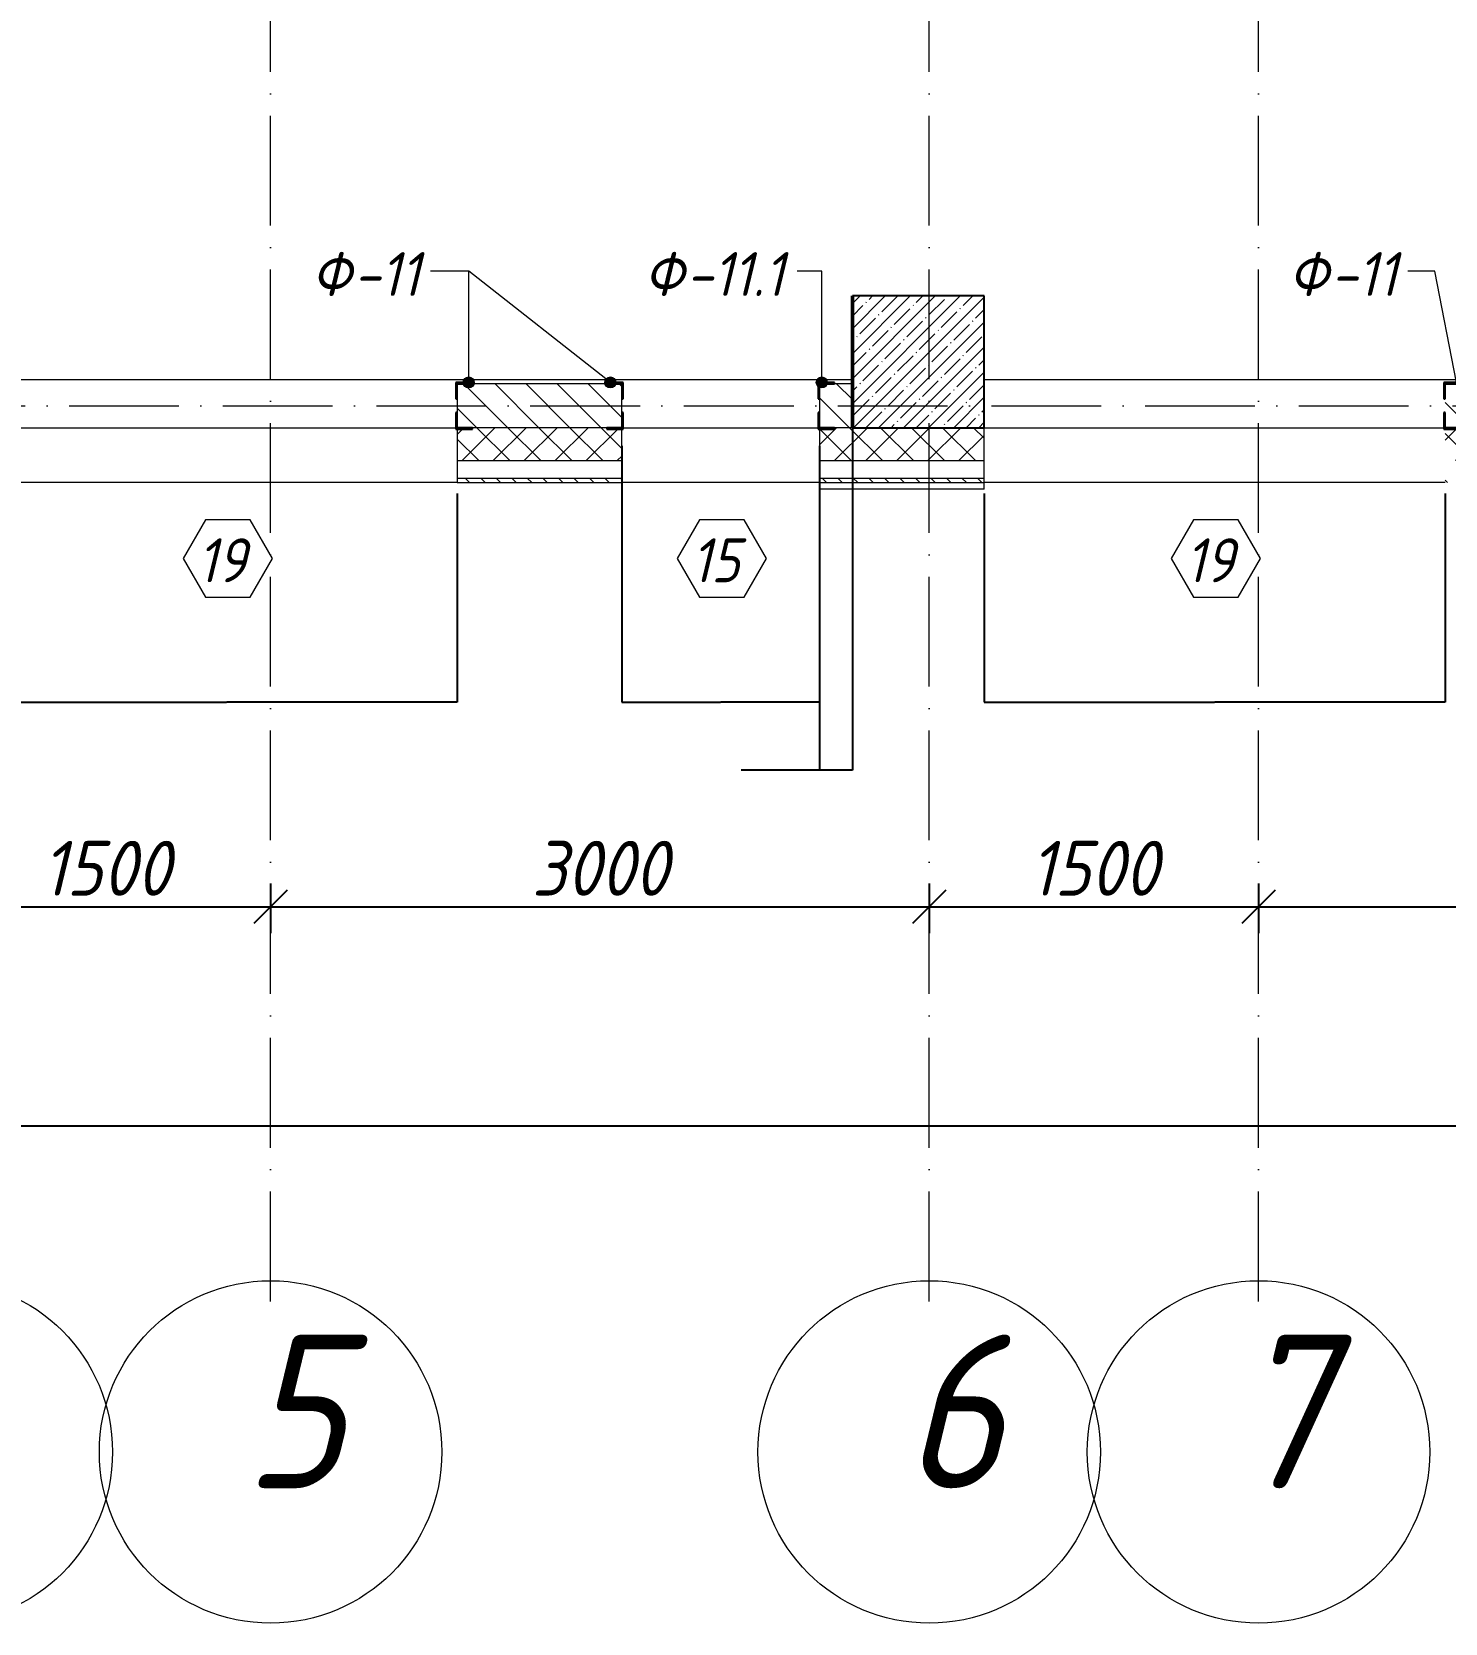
# Model space of a CAD drawing. Header units: millimetres. Extents: x 12986 to 523328, y -9759 to 30092.
# Drawn here: x 74919 to 81357, y -5546 to 1703 of the extents above; entities that cross this region are included whole.
import ezdxf

# ---------------------------------------------------------------- set-up
doc = ezdxf.new("R2010")
doc.units = ezdxf.units.MM
doc.linetypes.add('50_200_ШТРИХ_1Т_ш5_п1_п1_', pattern=[700, 500, -100, 0, -100])
for name, color, linetype, lineweight in [('A-ANNO-DIMS', 7, 'Continuous', 9), ('A-DETL-1', 7, 'Continuous', 50), ('A-GENM-1', 7, 'Continuous', 25), ('A-GENM-IDEN', 7, 'Continuous', 9), ('A-GLAZ-IDEN', 7, 'Continuous', 9), ('A-WALL', 7, 'Continuous', 5), ('A-WALL-8', 7, 'Continuous', 9), ('A-WALL-FNSH-1', 7, 'Continuous', 9), ('A-WALL-PATT-1', 7, 'Continuous', 5), ('I-WALL', 7, 'Continuous', 5), ('S-COLS-1', 7, 'Continuous', 5), ('S-COLS-2', 7, 'Continuous', 25), ('Оси', 7, 'Continuous', 9), ('Оси-1', 7, 'Continuous', 20), ('Оси-2', 7, '50_200_ШТРИХ_1Т_ш5_п1_п1_', 9)]:
    doc.layers.add(name, color=color, linetype=linetype, lineweight=lineweight)
for name, color, linetype, lineweight, true_color in [('A-WALL-2', 7, 'Continuous', 13, 0x000000), ('A-WALL-3', 7, 'Continuous', 5, 0x000000), ('A-WALL-PATT-2', 7, 'Continuous', 5, 0xce0000)]:
    doc.layers.add(name, color=color, linetype=linetype, lineweight=lineweight, true_color=true_color)
doc.styles.add('ISOCPEUR_I_1', font='isocpeui.ttf', dxfattribs={"width": 0.9, "height": 250})
doc.styles.add('ISOCPEUR_I_3', font='isocpeui.ttf', dxfattribs={"width": 0.9, "height": 200})
doc.dimstyles.new('ISO-2_5_0_9К_БОЛЬШОЙ__с_подложкой_', dxfattribs={"dimscale": 304.8, "dimtxt": 248.995294, "dimasz": 0.492126, "dimexe": 0.393701, "dimexo": 0, "dimgap": 0.164042, "dimtad": 1, "dimdec": 0, "dimzin": 0, "dimdsep": 46, "dimtxsty": 'ISOCPEUR_I_1', "dimblk1": 'OBLIQUE', "dimblk2": 'OBLIQUE', "dimsah": 1, "dimcen": 0.09, "dimdle": 0.393701, "dimazin": 0, "dimtfac": 1, "dimtdec": 4, "dimtix": 1, "dimtmove": 0, "dimatfit": 3, "dimfxl": 1, "dimtvp": 1, "dimtfill": 1, "dimtolj": 1, "dimtzin": 0, "dimarcsym": 2})
doc.dimstyles.new('ISO-2_5_0_9К_БОЛЬШОЙ__с_подложкой__2', dxfattribs={"dimscale": 304.8, "dimtxt": 248.995294, "dimasz": 0.492126, "dimexe": 0.393701, "dimexo": 0, "dimgap": 0.164042, "dimtad": 1, "dimdec": 0, "dimzin": 0, "dimdsep": 46, "dimtxsty": 'ISOCPEUR_I_1', "dimblk1": 'OBLIQUE', "dimblk2": 'OBLIQUE', "dimsah": 1, "dimcen": 0.09, "dimdle": 0.393701, "dimazin": 0, "dimtfac": 1, "dimtdec": 4, "dimtix": 1, "dimtmove": 2, "dimatfit": 3, "dimfxl": 1, "dimtvp": 1, "dimtfill": 1, "dimtolj": 1, "dimtzin": 0, "dimarcsym": 2})
doc.dimstyles.get("Standard").update_dxf_attribs({"dimtxt": 0.18, "dimasz": 0.18, "dimexe": 0.18, "dimexo": 0.0625, "dimgap": 0.09, "dimtad": 0, "dimtih": 1, "dimtoh": 1, "dimdec": 4, "dimzin": 0, "dimdsep": 46, "dimtxsty": 'Standard', "dimcen": 0.09, "dimadec": 0, "dimazin": 0, "dimtfac": 1, "dimtdec": 4, "dimtofl": 0, "dimtmove": 0, "dimatfit": 3, "dimfxl": 1, "dimtolj": 1, "dimtzin": 0, "dimarcsym": 0})

# ---------------------------------------------------------------- blocks, each defined once
blk = doc.blocks.new('Фахверк_СКБ_Уголок - Ф-11_200х2500 h-26914022-АР1_Кладочный план 1 этажа')
at = {"layer": 'A-GENM-1'}
for p, q in [((200, 156), (125, 156)), ((125, 156), (125, 81)), ((131, 81), (131, 150)), ((131, 150), (200, 150)), ((200, 150), (200, 156)), ((125, 81), (131, 81)), ((131, 19), (125, 19)), ((125, 19), (125, -56)), ((131, -50), (131, 19)), ((125, -56), (200, -56)), ((200, -50), (131, -50)), ((200, -56), (200, -50))]:
    blk.add_line(p, q, dxfattribs=at)
blk = doc.blocks.new('Фахверк_СКБ_Уголок - Ф-11_1_200х2500h_крепления в одну сторону-26914072-АР1_Кладочный план 1 этажа')
at = {"layer": 'A-GENM-1'}
for p, q in [((200, 156), (125, 156)), ((125, 156), (125, 81)), ((131, 81), (131, 150)), ((131, 150), (200, 150)), ((200, 150), (200, 156)), ((125, 81), (131, 81)), ((131, 19), (125, 19)), ((125, 19), (125, -56)), ((131, -50), (131, 19)), ((125, -56), (200, -56)), ((200, -50), (131, -50)), ((200, -56), (200, -50))]:
    blk.add_line(p, q, dxfattribs=at)
blk = doc.blocks.new('Ось сетки - Круг_Ø6_00__ISO-2_5_0_9K_ кружки поменьше-23056867-АР1_Кладочный план 1 этажа')
at = {"layer": 'Оси-1'}
blk.add_circle((0, 0), 2.6, dxfattribs=at)
blk = doc.blocks.new('_Oblique')
at = {"color": 0, "linetype": 'ByBlock', "lineweight": -2}
blk.add_line((-0.5, -0.5), (0.5, 0.5), dxfattribs=at)
blk = doc.blocks.new('DIMBLOCK16-АР1_Кладочный план 1 этажа')
at = {"layer": 'A-ANNO-DIMS', "color": 0, "lineweight": -2, "transparency": 16777216}
for p, q in [((74506.9, -2175.9), (74506.9, -2402)), ((76006.9, -2175.9), (76006.9, -2402)), ((74386.9, -2282), (76126.9, -2282))]:
    blk.add_line(p, q, dxfattribs=at)
at = {"layer": 'Defpoints', "color": 0, "transparency": 16777216}
for p in [(74506.9, -2175.9), (76006.9, -2175.9), (76006.9, -2282)]:
    blk.add_point(p, dxfattribs=at)
at = {"layer": 'A-ANNO-DIMS', "color": 0, "lineweight": -2, "transparency": 16777216, "xscale": 150, "yscale": 150, "zscale": 150, "rotation": 180}
blk.add_blockref('_Oblique', (74506.9, -2282), dxfattribs=at)
at = {"layer": 'A-ANNO-DIMS', "color": 0, "lineweight": -2, "transparency": 16777216, "xscale": 150, "yscale": 150, "zscale": 150}
blk.add_blockref('_Oblique', (76006.9, -2282), dxfattribs=at)
at = {"layer": 'A-ANNO-DIMS', "color": 0, "transparency": 16777216, "insert": (75256.9, -2107), "char_height": 250, "width": 701.018, "attachment_point": 5, "style": 'ISOCPEUR_I_1', "bg_fill": 3, "box_fill_scale": 1.1, "bg_fill_color": 256, "bg_fill_true_color": 13158600, "bg_fill_transparency": 0}
blk.add_mtext('\\A1;1500', dxfattribs=at)
blk = doc.blocks.new('DIMBLOCK17-АР1_Кладочный план 1 этажа')
at = {"layer": 'A-ANNO-DIMS', "color": 0, "lineweight": -2, "transparency": 16777216}
for p, q in [((76006.9, -2175.9), (76006.9, -2402)), ((79006.9, -2175.9), (79006.9, -2402)), ((75886.9, -2282), (79126.9, -2282))]:
    blk.add_line(p, q, dxfattribs=at)
at = {"layer": 'Defpoints', "color": 0, "transparency": 16777216}
for p in [(76006.9, -2175.9), (79006.9, -2175.9), (79006.9, -2282)]:
    blk.add_point(p, dxfattribs=at)
at = {"layer": 'A-ANNO-DIMS', "color": 0, "lineweight": -2, "transparency": 16777216, "xscale": 150, "yscale": 150, "zscale": 150, "rotation": 180}
blk.add_blockref('_Oblique', (76006.9, -2282), dxfattribs=at)
at = {"layer": 'A-ANNO-DIMS', "color": 0, "lineweight": -2, "transparency": 16777216, "xscale": 150, "yscale": 150, "zscale": 150}
blk.add_blockref('_Oblique', (79006.9, -2282), dxfattribs=at)
at = {"layer": 'A-ANNO-DIMS', "color": 0, "transparency": 16777216, "insert": (77506.9, -2107), "char_height": 250, "width": 758.478, "attachment_point": 5, "style": 'ISOCPEUR_I_1', "bg_fill": 3, "box_fill_scale": 1.1, "bg_fill_color": 256, "bg_fill_true_color": 13158600, "bg_fill_transparency": 0}
blk.add_mtext('\\A1;3000', dxfattribs=at)
blk = doc.blocks.new('DIMBLOCK18-АР1_Кладочный план 1 этажа')
at = {"layer": 'A-ANNO-DIMS', "color": 0, "lineweight": -2, "transparency": 16777216}
for p, q in [((79006.9, -2175.9), (79006.9, -2402)), ((80506.9, -2175.9), (80506.9, -2402)), ((78886.9, -2282), (80626.9, -2282))]:
    blk.add_line(p, q, dxfattribs=at)
at = {"layer": 'Defpoints', "color": 0, "transparency": 16777216}
for p in [(79006.9, -2175.9), (80506.9, -2175.9), (80506.9, -2282)]:
    blk.add_point(p, dxfattribs=at)
at = {"layer": 'A-ANNO-DIMS', "color": 0, "lineweight": -2, "transparency": 16777216, "xscale": 150, "yscale": 150, "zscale": 150, "rotation": 180}
blk.add_blockref('_Oblique', (79006.9, -2282), dxfattribs=at)
at = {"layer": 'A-ANNO-DIMS', "color": 0, "lineweight": -2, "transparency": 16777216, "xscale": 150, "yscale": 150, "zscale": 150}
blk.add_blockref('_Oblique', (80506.9, -2282), dxfattribs=at)
at = {"layer": 'A-ANNO-DIMS', "color": 0, "transparency": 16777216, "insert": (79756.9, -2107), "char_height": 250, "width": 701.018, "attachment_point": 5, "style": 'ISOCPEUR_I_1', "bg_fill": 3, "box_fill_scale": 1.1, "bg_fill_color": 256, "bg_fill_true_color": 13158600, "bg_fill_transparency": 0}
blk.add_mtext('\\A1;1500', dxfattribs=at)
blk = doc.blocks.new('DIMBLOCK19-АР1_Кладочный план 1 этажа')
at = {"layer": 'A-ANNO-DIMS', "color": 0, "lineweight": -2, "transparency": 16777216}
for p, q in [((80506.9, -2175.9), (80506.9, -2402)), ((84206.9, -2175.9), (84206.9, -2402)), ((80386.9, -2282), (84326.9, -2282))]:
    blk.add_line(p, q, dxfattribs=at)
at = {"layer": 'Defpoints', "color": 0, "transparency": 16777216}
for p in [(80506.9, -2175.9), (84206.9, -2175.9), (84206.9, -2282)]:
    blk.add_point(p, dxfattribs=at)
at = {"layer": 'A-ANNO-DIMS', "color": 0, "lineweight": -2, "transparency": 16777216, "xscale": 150, "yscale": 150, "zscale": 150, "rotation": 180}
blk.add_blockref('_Oblique', (80506.9, -2282), dxfattribs=at)
at = {"layer": 'A-ANNO-DIMS', "color": 0, "lineweight": -2, "transparency": 16777216, "xscale": 150, "yscale": 150, "zscale": 150}
blk.add_blockref('_Oblique', (84206.9, -2282), dxfattribs=at)
at = {"layer": 'A-ANNO-DIMS', "color": 0, "transparency": 16777216, "insert": (82356.9, -2105.4), "char_height": 250, "width": 758.478, "attachment_point": 5, "style": 'ISOCPEUR_I_1', "bg_fill": 3, "box_fill_scale": 1.1, "bg_fill_color": 256, "bg_fill_true_color": 13158600, "bg_fill_transparency": 0}
blk.add_mtext('\\A1;3700', dxfattribs=at)
blk = doc.blocks.new('DIMBLOCK54-АР1_Кладочный план 1 этажа')
at = {"layer": 'A-ANNO-DIMS', "color": 0, "lineweight": -2, "transparency": 16777216}
for p, q in [((62106.9, -3174.6), (62106.9, -3400.7)), ((187006.9, -3174.6), (187006.9, -3400.7)), ((61986.9, -3280.7), (122782.7, -3280.7)), ((187126.9, -3280.7), (123784.9, -3280.7))]:
    blk.add_line(p, q, dxfattribs=at)
at = {"layer": 'Defpoints', "color": 0, "transparency": 16777216}
for p in [(62106.9, -3174.6), (187006.9, -3174.6), (187006.9, -3280.7)]:
    blk.add_point(p, dxfattribs=at)
at = {"layer": 'A-ANNO-DIMS', "color": 0, "lineweight": -2, "transparency": 16777216, "xscale": 150, "yscale": 150, "zscale": 150, "rotation": 180}
blk.add_blockref('_Oblique', (62106.9, -3280.7), dxfattribs=at)
at = {"layer": 'A-ANNO-DIMS', "color": 0, "lineweight": -2, "transparency": 16777216, "xscale": 150, "yscale": 150, "zscale": 150}
blk.add_blockref('_Oblique', (187006.9, -3280.7), dxfattribs=at)
at = {"layer": 'A-ANNO-DIMS', "color": 0, "transparency": 16777216, "insert": (122732.2, -2904), "char_height": 250, "width": 1103.241, "attachment_point": 1, "line_spacing_factor": 1.149209, "style": 'ISOCPEUR_I_1', "bg_fill": 3, "box_fill_scale": 1.1, "bg_fill_color": 256, "bg_fill_true_color": 13158600, "bg_fill_transparency": 0}
blk.add_mtext('\\A1;124900', dxfattribs=at)
blk = doc.blocks.new('DIMBLOCK136-АР1_Кладочный план 1 этажа')
at = {"layer": 'A-ANNO-DIMS', "color": 0, "lineweight": -2, "transparency": 16777216}
for p, q in [((77606.9, -183.1), (77606.9, -1350.2)), ((78506.9, -183.1), (78506.9, -1350.2)), ((77607.1, -1350), (78056.3, -1350)), ((78506.7, -1350), (78057.5, -1350))]:
    blk.add_line(p, q, dxfattribs=at)
at = {"layer": 'A-ANNO-DIMS', "color": 0, "transparency": 16777216}
for points in [[(77607.1, -1350), (77607.1, -1350), (77606.9, -1350)], [(78506.7, -1350), (78506.7, -1350), (78506.9, -1350)]]:
    blk.add_solid(points, dxfattribs=at)
at = {"layer": 'Defpoints', "color": 0, "transparency": 16777216}
for p in [(77606.9, -183), (78506.9, -183), (78506.9, -1350)]:
    blk.add_point(p, dxfattribs=at)
at = {"layer": 'A-ANNO-DIMS', "color": 0, "transparency": 16777216, "insert": (78056.9, -1350), "char_height": 0.18, "width": 455.087, "attachment_point": 5}
blk.add_mtext('\\A1;900.0000', dxfattribs=at)
blk = doc.blocks.new('DIMBLOCK137-АР1_Кладочный план 1 этажа')
at = {"layer": 'A-ANNO-DIMS', "color": 0, "lineweight": -2, "transparency": 16777216}
for p, q in [((78656.9, -100.1), (78656.9, -1660.3)), ((78506.9, -183.1), (78506.9, -1660.3)), ((78506.9, -1660.2), (78150, -1660.2)), ((78656.7, -1660.2), (78507.1, -1660.2))]:
    blk.add_line(p, q, dxfattribs=at)
at = {"layer": 'A-ANNO-DIMS', "color": 0, "transparency": 16777216}
for points in [[(78507.1, -1660.1), (78507.1, -1660.2), (78506.9, -1660.2)], [(78656.7, -1660.1), (78656.7, -1660.2), (78656.9, -1660.2)]]:
    blk.add_solid(points, dxfattribs=at)
at = {"layer": 'Defpoints', "color": 0, "transparency": 16777216}
for p in [(78656.9, -100), (78506.9, -183), (78656.9, -1660.2)]:
    blk.add_point(p, dxfattribs=at)
at = {"layer": 'A-ANNO-DIMS', "color": 0, "transparency": 16777216, "insert": (77944.9, -1660), "char_height": 0.18, "width": 409.118, "attachment_point": 1, "line_spacing_factor": 1.149209}
blk.add_mtext('\\A1;150.0000', dxfattribs=at)
blk = doc.blocks.new('AAR_СКБ_Марка_Окна_Перемычка и проем - Марка проема-25443838-АР1_Кладочный план 1 этажа')
at = {"layer": 'A-GLAZ-IDEN'}
for p, q in [((-0.968, -0.984), (-1.986, -2.747)), ((1.067, -0.984), (-0.968, -0.984)), ((2.085, -2.747), (1.067, -0.984)), ((-1.986, -2.747), (-0.968, -4.509)), ((1.067, -4.509), (2.085, -2.747)), ((-0.968, -4.509), (1.067, -4.509))]:
    blk.add_line(p, q, dxfattribs=at)
blk = doc.blocks.new('DIMBLOCK289-АР1_Кладочный план 1 этажа')
at = {"layer": 'A-ANNO-DIMS', "color": 0, "lineweight": -2, "transparency": 16777216}
for p, q in [((74756.9, -400.1), (74756.9, -1350.2)), ((76856.9, -400.1), (76856.9, -1350.2)), ((74757.1, -1350), (75806.2, -1350)), ((76856.7, -1350), (75807.6, -1350))]:
    blk.add_line(p, q, dxfattribs=at)
at = {"layer": 'A-ANNO-DIMS', "color": 0, "transparency": 16777216}
for points in [[(74757.1, -1350), (74757.1, -1350), (74756.9, -1350)], [(76856.7, -1350), (76856.7, -1350), (76856.9, -1350)]]:
    blk.add_solid(points, dxfattribs=at)
at = {"layer": 'Defpoints', "color": 0, "transparency": 16777216}
for p in [(74756.9, -400), (76856.9, -400), (76856.9, -1350)]:
    blk.add_point(p, dxfattribs=at)
at = {"layer": 'A-ANNO-DIMS', "color": 0, "transparency": 16777216, "insert": (75806.9, -1350), "char_height": 0.18, "width": 560.814, "attachment_point": 5}
blk.add_mtext('\\A1;2100.0000', dxfattribs=at)
blk = doc.blocks.new('DIMBLOCK290-АР1_Кладочный план 1 этажа')
at = {"layer": 'A-ANNO-DIMS', "color": 0, "lineweight": -2, "transparency": 16777216}
for p, q in [((79256.9, -400.1), (79256.9, -1350.2)), ((81356.9, -400.1), (81356.9, -1350.2)), ((79257.1, -1350), (80306.2, -1350)), ((81356.7, -1350), (80307.6, -1350))]:
    blk.add_line(p, q, dxfattribs=at)
at = {"layer": 'A-ANNO-DIMS', "color": 0, "transparency": 16777216}
for points in [[(79257.1, -1350), (79257.1, -1350), (79256.9, -1350)], [(81356.7, -1350), (81356.7, -1350), (81356.9, -1350)]]:
    blk.add_solid(points, dxfattribs=at)
at = {"layer": 'Defpoints', "color": 0, "transparency": 16777216}
for p in [(79256.9, -400), (81356.9, -400), (81356.9, -1350)]:
    blk.add_point(p, dxfattribs=at)
at = {"layer": 'A-ANNO-DIMS', "color": 0, "transparency": 16777216, "insert": (80306.9, -1350), "char_height": 0.18, "width": 560.814, "attachment_point": 5}
blk.add_mtext('\\A1;2100.0000', dxfattribs=at)

msp = doc.modelspace()

# ---------------------------------------------------------------- hatches: boundary and pattern name
at = {"layer": 'A-GENM-IDEN'}
h = msp.add_hatch(color=256, dxfattribs=at)
edge = h.paths.add_edge_path(flags=0)
edge.add_arc((76909.22658, 106), 25, 0, 360)
h = msp.add_hatch(color=256, dxfattribs=at)
edge = h.paths.add_edge_path(flags=0)
edge.add_arc((77554.55992, 106), 25, 0, 360)
h = msp.add_hatch(color=256, dxfattribs=at)
edge = h.paths.add_edge_path(flags=0)
edge.add_arc((78517.55992, 106), 25, 0, 360)
at = {"layer": 'A-WALL-PATT-1'}
h = msp.add_hatch(dxfattribs=at)
h.set_pattern_fill('FP_2', color=256, style=0, pattern_type=2)
h.set_pattern_definition([(45, (61996.89, 0), (-70.71068, 70.71068), []), (135, (61996.89, 0), (-70.71068, -70.71068), [])])
h.paths.add_polyline_path([(137696.89328, -250), (137696.89328, -100), (136096.89314, -100), (136096.89314, -250)], flags=0)
h.paths.add_polyline_path([(110156.8933, -250), (110156.37156, -106), (110087.8933, -106), (110087.8933, -100), (109406.8933, -100), (109406.8933, -250), (110087.8933, -250)], flags=0)
h.paths.add_polyline_path([(129056.8933, -250), (132656.89328, -250), (132656.89328, -100), (129056.8933, -100)], flags=0)
h.paths.add_polyline_path([(118406.89331, -250), (119156.89328, -250), (119156.37154, -106), (119087.89328, -106), (119087.89328, -100), (118406.89331, -100)], flags=0)
h.paths.add_polyline_path([(121937.8933, -250), (122006.8933, -250), (122006.37156, -106), (121937.8933, -106), (121937.8933, -100), (121325.89328, -100), (121325.89328, -106), (121256.89328, -106), (121256.89328, -250), (121325.89328, -250)], flags=0)
h.paths.add_polyline_path([(133556.89328, -250), (134396.89314, -250), (134396.89314, -100), (133556.89328, -100)], flags=0)
h.paths.add_polyline_path([(125706.8933, -250), (126256.89327, -250), (126256.37153, -106), (126187.89327, -106), (126187.89327, -100), (125706.8933, -100), (125706.8933, -106)], flags=0)
h.paths.add_polyline_path([(123606.8933, -250), (123606.37156, -106), (123537.8933, -106), (123537.8933, -100), (122906.8933, -100), (122906.8933, -250), (123537.8933, -250)], flags=0)
h.paths.add_polyline_path([(128156.8933, -250), (128156.8933, -100), (127225.89327, -100), (127225.89327, -106), (127156.89327, -106), (127156.89327, -250), (127225.89327, -250)], flags=0)
h.paths.add_polyline_path([(105422.58672, -250), (106306.8933, -250), (106306.37156, -106), (106237.8933, -106), (106237.8933, -100), (104725.89327, -100), (104725.89327, -106), (104656.89327, -106), (104656.89327, -250), (104725.89327, -250)], flags=0)
h.paths.add_polyline_path([(114616.18047, -250), (115306.89331, -250), (115306.37157, -106), (115237.89331, -106), (115237.89331, -100), (113906.8933, -100), (113906.8933, -250)], flags=0)
h.paths.add_polyline_path([(90293.59326, -250), (90306.63674, -250), (90306.115, -106), (90237.63674, -106), (90237.63674, -100), (89375.89324, -100), (89375.89324, -106), (89306.89324, -106), (89306.89324, -250), (90237.63674, -250)], flags=0)
h.paths.add_polyline_path([(102556.89327, -250), (102556.37153, -106), (102487.89327, -106), (102487.89327, -100), (102005.89324, -100), (102005.89324, -106), (101936.89324, -106), (101936.89324, -250), (102543.84979, -250)], flags=0)
h.paths.add_polyline_path([(111056.8933, -250), (111806.8933, -250), (111806.37156, -106), (111737.8933, -106), (111737.8933, -100), (111125.8933, -100), (111125.8933, -106), (111056.8933, -106)], flags=0)
h.paths.add_polyline_path([(95866.89315, -250), (95866.37141, -106), (95797.89315, -106), (95797.89315, -100), (95006.89326, -100), (95006.89326, -250), (95797.89315, -250)], flags=0)
h.paths.add_polyline_path([(99086.89326, -250), (99086.37152, -106), (99017.89326, -106), (99017.89326, -100), (98035.89315, -100), (98035.89315, -106), (97966.89315, -106), (97966.89315, -250), (98035.89315, -250)], flags=0)
h.paths.add_polyline_path([(100825.78984, -250), (101036.89324, -250), (101036.89324, -100), (99986.89326, -100), (99986.89326, -250)], flags=0)
h.paths.add_polyline_path([(88406.89324, -250), (88406.3715, -106), (88337.89324, -106), (88337.89324, -100), (87556.89328, -100), (87556.89328, -250), (88337.89324, -250)], flags=0)
h.paths.add_polyline_path([(81356.89338, -250), (82706.89332, -250), (82706.89332, -100), (81425.89338, -100), (81425.89338, -106), (81356.89338, -106)], flags=0)
h.paths.add_polyline_path([(78575.89325, -250), (79256.89338, -250), (79256.89338, -100), (78575.89325, -100), (78575.89325, -106), (78506.89325, -106), (78506.89325, -250)], flags=0)
h.paths.add_polyline_path([(92137.89326, -250), (92206.89326, -250), (92206.37152, -106), (92137.89326, -106), (92137.89326, -100), (91206.63674, -100), (91206.63674, -250)], flags=0)
h.paths.add_polyline_path([(83606.89332, -250), (84756.89328, -250), (84756.37154, -106), (84687.89328, -106), (84687.89328, -100), (83675.89332, -100), (83675.89332, -106), (83606.89332, -106)], flags=0)
h.paths.add_polyline_path([(76856.89325, -250), (77606.89325, -250), (77606.37151, -106), (77537.89325, -106), (77537.89325, -100), (76925.89325, -100), (76925.89325, -106), (76856.89325, -106)], flags=0)
h.paths.add_polyline_path([(65583.68047, -250), (65726.89334, -250), (65726.89334, -100), (61736.89328, -100), (61736.89328, -250)], flags=0)
h.paths.add_polyline_path([(74006.8933, -250), (74756.89325, -250), (74756.89325, -100), (74075.8933, -100), (74075.8933, -106), (74006.8933, -106)], flags=0)
h.paths.add_polyline_path([(68826.89334, -250), (70256.63672, -250), (70256.63672, -100), (68895.89334, -100), (68895.89334, -106), (68826.89334, -106)], flags=0)
h.paths.add_polyline_path([(71906.8933, -250), (71906.37156, -106), (71837.8933, -106), (71837.8933, -100), (71225.63672, -100), (71225.63672, -106), (71156.63672, -106), (71156.63672, -250), (71712.74297, -250)], flags=0)
h = msp.add_hatch(dxfattribs=at)
h.set_pattern_fill('FP_18', color=256, style=0, pattern_type=2)
h.set_pattern_definition([(135, (61996.893, 0), (-35.35534, -35.35534), [])])
h.paths.add_polyline_path([(137926.89328, -350), (137926.89328, -330), (136096.89314, -330), (136096.89314, -350), (137846.89328, -350)], flags=0)
h.paths.add_polyline_path([(134396.89314, -350), (134396.89314, -330), (133556.89328, -330), (133556.89328, -350)], flags=0)
h.paths.add_polyline_path([(132656.89328, -350), (132656.89328, -330), (129056.8933, -330), (129056.8933, -350), (129938.83672, -350)], flags=0)
h.paths.add_polyline_path([(114616.18047, -350), (115306.89331, -350), (115306.89331, -330), (113906.8933, -330), (113906.8933, -350)], flags=0)
h.paths.add_polyline_path([(111806.8933, -350), (111806.8933, -330), (111056.8933, -330), (111056.8933, -350), (111551.64922, -350)], flags=0)
h.paths.add_polyline_path([(119156.89328, -350), (119156.89328, -330), (118406.89331, -330), (118406.89331, -350)], flags=0)
h.paths.add_polyline_path([(110156.8933, -350), (110156.8933, -330), (109406.8933, -330), (109406.8933, -350)], flags=0)
h.paths.add_polyline_path([(128156.8933, -350), (128156.8933, -330), (127156.89327, -330), (127156.89327, -350)], flags=0)
h.paths.add_polyline_path([(122006.8933, -350), (122006.8933, -330), (121256.89328, -330), (121256.89328, -350)], flags=0)
h.paths.add_polyline_path([(123606.8933, -350), (123606.8933, -330), (122906.8933, -330), (122906.8933, -350)], flags=0)
h.paths.add_polyline_path([(126256.89327, -350), (126256.89327, -330), (125706.8933, -330), (125706.8933, -350)], flags=0)
h.paths.add_polyline_path([(100825.78984, -350), (101036.89324, -350), (101036.89324, -330), (99986.89326, -330), (99986.89326, -350)], flags=0)
h.paths.add_polyline_path([(101936.89324, -350), (102556.89327, -350), (102556.89327, -330), (101936.89324, -330)], flags=0)
h.paths.add_polyline_path([(97966.89315, -350), (99086.89326, -350), (99086.89326, -330), (97966.89315, -330)], flags=0)
h.paths.add_polyline_path([(95006.89326, -350), (95866.89315, -350), (95866.89315, -330), (95006.89326, -330)], flags=0)
h.paths.add_polyline_path([(104656.89327, -350), (106306.8933, -350), (106306.8933, -330), (104656.89327, -330)], flags=0)
h.paths.add_polyline_path([(90099.93047, -350), (90306.63674, -350), (90306.63674, -330), (89306.89324, -330), (89306.89324, -350)], flags=0)
h.paths.add_polyline_path([(92206.89326, -350), (92206.89326, -330), (91206.63674, -330), (91206.63674, -350)], flags=0)
h.paths.add_polyline_path([(87556.89328, -350), (88406.89324, -350), (88406.89324, -330), (87556.89328, -330)], flags=0)
h.paths.add_polyline_path([(74756.89325, -350), (74756.89325, -330), (74006.8933, -330), (74006.8933, -350)], flags=0)
h.paths.add_polyline_path([(84756.89328, -350), (84756.89328, -330), (83606.89332, -330), (83606.89332, -350), (83970.86797, -350)], flags=0)
h.paths.add_polyline_path([(68826.89334, -350), (70256.63672, -350), (70256.63672, -330), (68826.89334, -330)], flags=0)
h.paths.add_polyline_path([(71156.63672, -350), (71906.8933, -350), (71906.8933, -330), (71156.63672, -330)], flags=0)
h.paths.add_polyline_path([(77606.89325, -350), (77606.89325, -330), (76856.89325, -330), (76856.89325, -350)], flags=0)
h.paths.add_polyline_path([(79256.89338, -350), (79256.89338, -330), (78506.89325, -330), (78506.89325, -350)], flags=0)
h.paths.add_polyline_path([(81356.89338, -350), (82706.89332, -350), (82706.89332, -330), (81356.89338, -330)], flags=0)
h.paths.add_polyline_path([(65583.68047, -350), (65726.89334, -350), (65726.89334, -330), (61636.89328, -330), (61636.89328, -350)], flags=0)
at = {"layer": 'A-WALL-PATT-2'}
h = msp.add_hatch(dxfattribs=at)
h.set_pattern_fill('FP_3', color=256, style=0, pattern_type=2)
h.set_pattern_definition([(135, (61996.89, 0), (-70.71068, -70.71068), [])])
h.paths.add_polyline_path([(81556.89338, -100), (82706.89332, -100), (82706.89332, 100), (81356.89338, 100), (81356.89338, -100), (81425.89338, -100)], flags=0)
h.paths.add_polyline_path([(76856.89325, -100), (77606.89325, -100), (77606.89325, 100), (76856.89325, 100), (76856.89325, -31)], flags=0)
h.paths.add_polyline_path([(90306.63674, -100), (90306.63674, 100), (89306.89324, 100), (89306.89324, -100), (90237.63674, -100)], flags=0)
h.paths.add_polyline_path([(74075.8933, -100), (74156.89325, -100), (74156.89325, 100), (74006.8933, 100), (74006.8933, -100)], flags=0)
h.paths.add_polyline_path([(78656.89325, -100), (78656.89325, 100), (78506.89325, 100), (78506.89325, -100), (78575.89325, -100)], flags=0)
h.paths.add_polyline_path([(88406.89324, -100), (88406.89324, 100), (88156.89328, 100), (88156.89328, -100), (88337.89324, -100)], flags=0)
h.paths.add_polyline_path([(71906.8933, -100), (71906.8933, 100), (71156.63672, 100), (71156.63672, -100), (71837.8933, -100)], flags=0)
h.paths.add_polyline_path([(83675.89332, -100), (83906.89326, -100), (83906.89326, 100), (83606.89332, 100), (83606.89332, -100)], flags=0)
h.paths.add_polyline_path([(84506.89326, -100), (84756.89328, -100), (84756.89328, 100), (84506.89326, 100)], flags=0)
h.paths.add_polyline_path([(69656.89325, -100), (69656.89325, 100), (68826.89334, 100), (68826.89334, -100), (68895.89334, -100)], flags=0)
at = {"layer": 'S-COLS-1'}
h = msp.add_hatch(dxfattribs=at)
h.set_pattern_fill('FP_1', color=256, style=0, pattern_type=2)
h.set_pattern_definition([(45, (61996.89, 0), (-57.02463, 57.02463), []), (45, (62053.92, 0), (-57.02463, 57.02463), [100.806, -20.161, 3.353, -16.808])])
h.paths.add_polyline_path([(79256.89325, -100), (79256.89325, 500), (78656.89325, 500), (78656.89325, -100)], flags=0)

# ---------------------------------------------------------------- linework, layer by layer
at = {"layer": 'A-DETL-1'}
for p, q in [((78656.89325, 500), (78656.89325, 100)), ((78656.89325, 100), (78656.89325, -100))]:
    msp.add_line(p, q, dxfattribs=at)
at = {"layer": 'A-GENM-IDEN'}
for p, q in [((76910.28321, 612.3867), (76735.92796, 612.3867)), ((76909.22658, 612.3867), (76735.92796, 612.3867)), ((76909.22658, 106), (76909.22658, 612.3867)), ((77554.55992, 106), (76910.28321, 612.3867)), ((78517.55992, 612.3867), (78405.41454, 612.3867)), ((78517.55992, 106), (78517.55992, 612.3867)), ((81309.60966, 612.3867), (81186.36799, 612.3867)), ((81409.22671, 106), (81309.60966, 612.3867))]:
    msp.add_line(p, q, dxfattribs=at)
for centre in [(76909.22658, 106), (77554.55992, 106), (78517.55992, 106)]:
    msp.add_circle(centre, 25, dxfattribs=at)
at = {"layer": 'A-WALL'}
for p, q in [((74756.89325, -100), (76850.89325, -100)), ((77537.89325, -100), (76925.89325, -100)), ((77612.89325, -100), (78500.89325, -100)), ((78656.89325, -100), (78575.89325, -100)), ((79256.89338, -100), (81350.89338, -100)), ((76856.89325, -350), (74756.89325, -350)), ((78506.6368, -350), (77606.89325, -350)), ((81356.89338, -350), (79256.89338, -350))]:
    msp.add_line(p, q, dxfattribs=at)
at = {"layer": 'A-WALL-2'}
for p, q in [((77537.89325, 100), (76925.89325, 100)), ((78656.89325, 100), (78575.89325, 100)), ((76856.89325, 31), (76856.89325, -31)), ((77606.89325, -31), (77606.89325, 31)), ((78506.89325, 31), (78506.89325, -31))]:
    msp.add_line(p, q, dxfattribs=at)
at = {"layer": 'A-WALL-3'}
msp.add_line((78656.89325, -100), (78656.89325, 100), dxfattribs=at)
at = {"layer": 'A-WALL-8'}
for p, q in [((76856.89325, -106), (76856.89325, -330)), ((77606.89325, -330), (77606.89325, -106)), ((78506.89325, -106), (78506.89325, -330)), ((79256.89338, -100), (78656.89325, -100)), ((79256.89338, -330), (79256.89338, -100)), ((76856.89325, -250), (77606.89325, -250)), ((78506.89325, -250), (79256.89338, -250)), ((76856.89325, -330), (77606.89325, -330)), ((78506.89325, -330), (79256.89338, -330))]:
    msp.add_line(p, q, dxfattribs=at)
at = {"layer": 'A-WALL-FNSH-1'}
for p, q in [((76856.89325, -330), (76856.89325, -350)), ((76856.89325, -350), (77606.89325, -350)), ((77606.89325, -350), (77606.89325, -330)), ((78506.89325, -330), (78506.89325, -350)), ((78506.89325, -350), (79256.89338, -350)), ((79256.89338, -350), (79256.89338, -330))]:
    msp.add_line(p, q, dxfattribs=at)
at = {"layer": 'I-WALL'}
for p, q in [((74756.89325, 120), (78656.89325, 120)), ((79256.89325, 120), (82326.89332, 120)), ((78506.6368, -380), (78506.6368, -350)), ((79256.63677, -380), (79256.63677, -350)), ((79256.63677, -380), (78506.6368, -380))]:
    msp.add_line(p, q, dxfattribs=at)
at = {"layer": 'S-COLS-2'}
for p, q in [((79256.89325, 500), (78656.89325, 500)), ((79256.89325, -100), (79256.89325, 500)), ((78656.89325, -100), (79256.89325, -100))]:
    msp.add_line(p, q, dxfattribs=at)
at = {"layer": 'Оси-2'}
for p, q in [((76006.89325, -4080), (76006.89325, 28636.94316)), ((79006.89325, -4080), (79006.89325, 28636.94316)), ((80506.89325, -4080), (80506.89325, 28636.94316)), ((57586.89328, 0), (187948.52131, 0))]:
    msp.add_line(p, q, dxfattribs=at)

# ---------------------------------------------------------------- block references
at = {"layer": 'A-GENM-1'}
for name, p in [('Фахверк_СКБ_Уголок - Ф-11_200х2500 h-26914022-АР1_Кладочный план 1 этажа', (76725.89325, -50)), ('Фахверк_СКБ_Уголок - Ф-11_1_200х2500h_крепления в одну сторону-26914072-АР1_Кладочный план 1 этажа', (78375.89325, -50)), ('Фахверк_СКБ_Уголок - Ф-11_200х2500 h-26914022-АР1_Кладочный план 1 этажа', (81225.89338, -50))]:
    msp.add_blockref(name, p, dxfattribs=at)
at = {"layer": 'A-GENM-1', "rotation": 180}
msp.add_blockref('Фахверк_СКБ_Уголок - Ф-11_200х2500 h-26914022-АР1_Кладочный план 1 этажа', (77737.89325, 50), dxfattribs=at)
at = {"layer": 'A-GLAZ-IDEN', "xscale": 99.99999999999993, "yscale": 99.99999999999993, "zscale": 99.99999999999993}
for p in [(75806.89325, -421.40907), (78056.89325, -421.40907), (80306.89338, -421.40907)]:
    msp.add_blockref('AAR_СКБ_Марка_Окна_Перемычка и проем - Марка проема-25443838-АР1_Кладочный план 1 этажа', p, dxfattribs=at)
at = {"layer": 'Оси-1', "xscale": 300, "yscale": 300, "zscale": 99.99999999999993}
for p in [(74506.89325, -4766), (76006.89325, -4766), (79006.89325, -4766), (80506.89325, -4766)]:
    msp.add_blockref('Ось сетки - Круг_Ø6_00__ISO-2_5_0_9K_ кружки поменьше-23056867-АР1_Кладочный план 1 этажа', p, dxfattribs=at)

# ---------------------------------------------------------------- texts
at = {"layer": 'A-GENM-IDEN', "char_height": 200, "attachment_point": 1, "style": 'ISOCPEUR_I_3'}
for s, insert, width in [('\\fISOCPEUR|b0|i1|c204|p34|;\\W.9;Ф', (76193.69347, 700.00128), 230.886), ('\\fISOCPEUR|b0|i1|c204|p34|;\\W.9;Ф', (76193.69347, 700.00128), 230.886), ('-11', (76384.19347, 700.00128), 389.620125), ('-11', (76384.19347, 700.00128), 389.620125), ('\\fISOCPEUR|b0|i1|c204|p34|;\\W.9;Ф', (77708.38445, 700.00128), 230.886), ('-11.1', (77898.88445, 700.00128), 577.215), ('\\fISOCPEUR|b0|i1|c204|p34|;\\W.9;Ф', (80644.13351, 700.00128), 230.886), ('-11', (80834.63351, 700.00128), 389.620125)]:
    msp.add_mtext(s, dxfattribs=dict(at, insert=insert, width=width))
at = {"layer": 'A-GLAZ-IDEN', "char_height": 200, "width": 274.177125, "attachment_point": 1, "style": 'ISOCPEUR_I_3'}
for s, insert in [('19', (75672.99472, -604.05044)), ('15', (77922.99472, -604.05044)), ('19', (80172.99485, -604.05044))]:
    msp.add_mtext(s, dxfattribs=dict(at, insert=insert))
at = {"layer": 'Оси', "char_height": 700, "width": 202.02525, "attachment_point": 1, "style": 'ISOCPEUR_I_1'}
for s, insert in [('\\fISOCPEUR|b0|i1|c204|p34|;\\W.9;5', (75885.21493, -4231.22535)), ('\\fISOCPEUR|b0|i1|c204|p34|;\\W.9;6', (78885.21493, -4231.22535)), ('\\fISOCPEUR|b0|i1|c204|p34|;\\W.9;7', (80385.21493, -4231.22535))]:
    msp.add_mtext(s, dxfattribs=dict(at, insert=insert))

# ---------------------------------------------------------------- dimensions: what is measured, and where the dimension line sits
at = {"layer": 'A-ANNO-DIMS'}
dim = msp.add_linear_dim(base=(78656.89325, -1660.15747), p1=(78506.89325, -183.048), p2=(78656.89325, -100), angle=0, dimstyle='Standard', dxfattribs=at)
dim.commit()
dim.dimension.update_dxf_attribs({"geometry": 'DIMBLOCK137-АР1_Кладочный план 1 этажа', "text_midpoint": (78149.42789, -1660.15747), "dimtype": 160})
for base, p1, p2, picture, middle in [((78506.89325, -1350.00431), (77606.89325, -183.048), (78506.89325, -183.048), 'DIMBLOCK136-АР1_Кладочный план 1 этажа', (78056.89325, -1350.00431)), ((76856.89325, -1350.00431), (74756.89325, -400), (76856.89325, -400), 'DIMBLOCK289-АР1_Кладочный план 1 этажа', (75806.89325, -1350.00431)), ((81356.89338, -1350.00431), (79256.89338, -400), (81356.89338, -400), 'DIMBLOCK290-АР1_Кладочный план 1 этажа', (80306.89338, -1350.00431))]:
    dim = msp.add_linear_dim(base=base, p1=p1, p2=p2, dimstyle='Standard', dxfattribs=at)
    dim.commit()
    dim.dimension.update_dxf_attribs({"geometry": picture, "text_midpoint": middle})

# ---------------------------------------------------------------- next in the draw order: dimensions: what is measured, and where the dimension line sits
dim = msp.add_linear_dim(base=(76006.89325, -2282.00348), p1=(74506.89325, -2175.93746), p2=(76006.89325, -2175.93746), dimstyle='ISO-2_5_0_9К_БОЛЬШОЙ__с_подложкой_', override={"dimpost": '<>', "dimfxl": 1500}, dxfattribs=at)
dim.commit()
dim.dimension.update_dxf_attribs({"geometry": 'DIMBLOCK16-АР1_Кладочный план 1 этажа', "text_midpoint": (75256.89325, -2107.00348)})
dim = msp.add_linear_dim(base=(187006.89325, -3280.65712), p1=(62106.89328, -3174.5911), p2=(187006.89325, -3174.5911), dimstyle='ISO-2_5_0_9К_БОЛЬШОЙ__с_подложкой__2', override={"dimpost": '<>', "dimfxl": 124899.999966}, dxfattribs=at)
dim.commit()
dim.dimension.update_dxf_attribs({"geometry": 'DIMBLOCK54-АР1_Кладочный план 1 этажа', "text_midpoint": (123283.80161, -3070.70985), "dimtype": 160})

# ---------------------------------------------------------------- next in the draw order: dimensions: what is measured, and where the dimension line sits
dim = msp.add_linear_dim(base=(79006.89325, -2282.00348), p1=(76006.89325, -2175.93746), p2=(79006.89325, -2175.93746), dimstyle='ISO-2_5_0_9К_БОЛЬШОЙ__с_подложкой_', override={"dimpost": '<>', "dimfxl": 3000}, dxfattribs=at)
dim.commit()
dim.dimension.update_dxf_attribs({"geometry": 'DIMBLOCK17-АР1_Кладочный план 1 этажа', "text_midpoint": (77506.89325, -2107.00348)})

# ---------------------------------------------------------------- next in the draw order: dimensions: what is measured, and where the dimension line sits
dim = msp.add_linear_dim(base=(80506.89325, -2282.00348), p1=(79006.89325, -2175.93746), p2=(80506.89325, -2175.93746), dimstyle='ISO-2_5_0_9К_БОЛЬШОЙ__с_подложкой_', override={"dimpost": '<>', "dimfxl": 1500}, dxfattribs=at)
dim.commit()
dim.dimension.update_dxf_attribs({"geometry": 'DIMBLOCK18-АР1_Кладочный план 1 этажа', "text_midpoint": (79756.89325, -2107.00348)})

# ---------------------------------------------------------------- next in the draw order: dimensions: what is measured, and where the dimension line sits
dim = msp.add_linear_dim(base=(84206.89325, -2282.00348), p1=(80506.89325, -2175.93746), p2=(84206.89325, -2175.93746), dimstyle='ISO-2_5_0_9К_БОЛЬШОЙ__с_подложкой_', override={"dimpost": '<>', "dimfxl": 3700}, dxfattribs=at)
dim.commit()
dim.dimension.update_dxf_attribs({"geometry": 'DIMBLOCK19-АР1_Кладочный план 1 этажа', "text_midpoint": (82356.89325, -2105.39363)})

doc.saveas('drawing.dxf')
